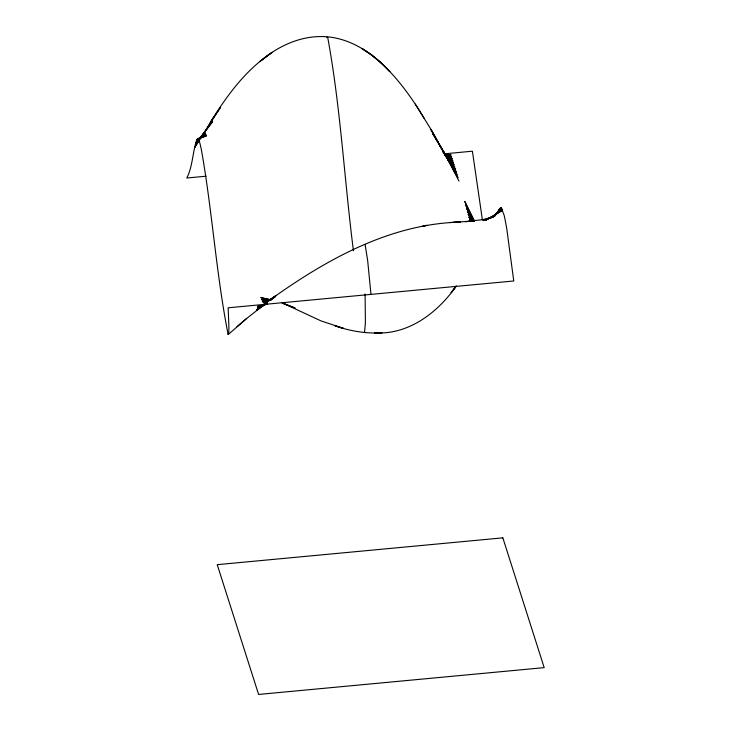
<?xml version="1.0" encoding="UTF-8"?>
<svg xmlns="http://www.w3.org/2000/svg" width="731" height="731" viewBox="0 0 731 731"><rect width="100%" height="100%" fill="white"/><g stroke="black" fill="none" stroke-linecap="round" stroke-linejoin="round"><path stroke-width="1.1" d="M498.195 212.091L499.83 208.499L501.338 207.979L504.061 215.051A90.772 5.208 84.6 0 1 506.912 229.845L513.765 280.978L228.163 307.797L228.885 326.556L228.858 331.646L228.099 334.378C216.157 273.641 212.328 211.478 201.509 150.485A86.094 4.934 84.6 0 0 199.188 141.065L198.503 139.575L197.269 139.109C192.326 151.555 193.039 165.891 186.807 178.017L206.096 176.198M364.513 332.559L365.409 322.654L365.089 293.944M497.135 213.562L499.227 209.541M203.876 133.773L211.058 121.145L220.424 107.439L194.757 147.342L198.933 140.608M496.934 213.562L499.73 208.646M200.12 138.689L203.702 132.914L212.63 121.584L195.296 144.765L200.44 137.83M210.345 122.388C226.683 95.834 245.762 69.71 272.197 52.385L259.688 61.669L266.175 56.534L265.728 56.854C281.572 44.865 300.825 36.523 320.936 36.55C347.993 36.395 372.07 52.312 389.815 71.574L380.467 62.29L371.348 54.788L362.028 48.548L371.787 55.09L371.348 54.788L380.915 62.747L380.467 62.29C398.039 78.509 412.11 98.109 424.3 118.586M494.777 215.928L500.616 207.805M201.719 136.094L204.287 132.631L195.762 142.837L204.872 132.804L196.2 141.284L205.429 133.398L196.63 140.142L205.996 134.394L197.059 139.356L206.581 135.783L197.498 138.963M494.951 215.937L501.055 207.823L494.019 216.257M456.171 286.168C437.915 312.411 408.894 334.697 375.442 332.925M455.788 286.616L451.137 292.683L456.245 286.031M494.156 216.358L501.548 208.189L493.864 215.828M228.227 334.524L246.639 318.488L266.029 303.246L256.791 310.099L266.66 303.228L257.047 309.368L267.089 303.42L257.339 307.806L267.354 303.703L257.486 306.463L267.583 304.096M493.982 216.011L502.078 208.975L491.945 216.988L502.626 210.19L485.686 220.278M236.999 326.693L246.639 318.488M485.521 220.451L492.822 216.312L483.182 220.305M326.757 37.656L327.671 37.208C340.646 107.676 344.328 179.689 353.438 250.76M271.292 299.747L263.215 302.543L273.76 298.175L263.818 303.063L275.349 296.649L264.458 303.347L275.989 295.635L265.179 303.392C322.252 261.862 387.942 223.777 460.448 222.105L449.519 222.526M483.237 220.378L493.416 217.107L482.67 219.638L465.601 221.648L471.815 221.164L453.183 222.315M271.137 299.546L262.648 301.812L269.794 300.313M422.893 226.107L427.05 225.34L423.112 226.016M444.32 153.839L472.4 151.198L482.396 219.876M268.88 300.331L262.063 300.816L270.653 299.829L260.757 297.581L271.32 299.957L261.433 299.408L269.785 300.057M374.473 332.907L382.021 332.76C366.048 333.893 350.03 331.015 334.944 325.834L343.424 328.329L320.936 320.872L281.956 302.725L295.105 308.025L282.559 303.365M445.956 154.78L451.182 155.063L444.521 154.168M445.334 155.063L451.694 156.717L444.457 154.351M445.28 155.411L452.27 158.618L444.512 154.488M444.375 154.999L452.864 160.555L444.622 154.588M445.919 156.206L453.467 162.547L444.521 154.451L454.106 164.667L445.764 156.178M445.782 156.242L454.837 167.079L444.951 154.643M472.381 221.429L468.827 217.08L472.244 221.402M444.777 154.753L455.504 169.318L442.566 151.134L444.411 154.003M472.674 220.735L468.123 214.329L473.121 221.548M445.663 155.886L456.29 171.949L442.511 150.504L457.085 174.627L443.141 151.089L457.99 177.724L443.891 152.139L432.478 133.28M473.405 220.99L467.392 211.497L473.158 220.799M415.29 104.067L431.756 130.621L445.672 156.023L430.906 129.542L444.731 153.729L443.891 152.139L458.967 181.06M432.524 133.38L444.731 153.729M473.889 221.173L466.588 208.445L473.862 221.31M474.172 221.21L465.72 205.192L474.063 221.127M474.456 221.283L464.678 201.345L474.382 221.173M365.08 244.337L367.656 260.474L370.964 294.383M502.837 537.852L217.235 564.67L258.6 694.45L544.193 667.631L502.837 537.852M471.075 221.392L469.503 219.757L471.02 221.383"/></g></svg>
